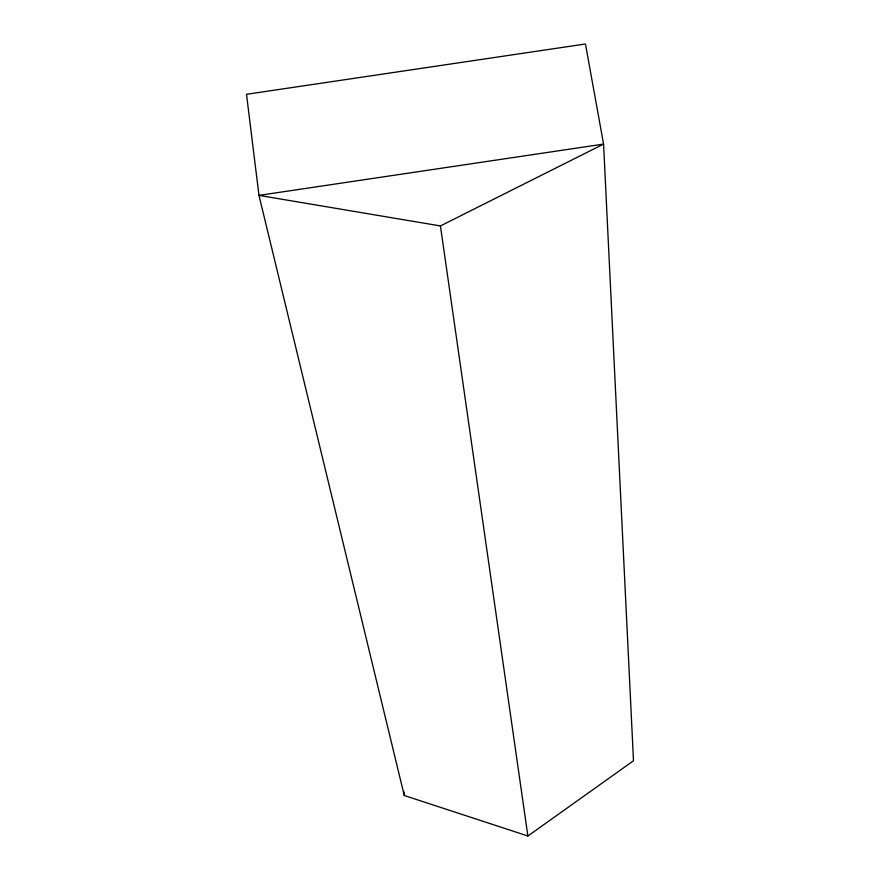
<?xml version="1.0" encoding="UTF-8"?>
<svg xmlns="http://www.w3.org/2000/svg" width="880" height="880" viewBox="0 0 880 880"><rect width="100%" height="100%" fill="white"/><g stroke="black" fill="none" stroke-linecap="round" stroke-linejoin="round"><path stroke-width="1.32" d="M527.879 836L633.49 760.782L603.57 144.089L585.464 44L246.51 94.303L258.973 195.382L404.261 795.498L527.879 836L440.429 225.94L603.57 144.089L258.973 195.382L440.429 225.94M403.942 791.758L404.261 795.498"/></g></svg>
